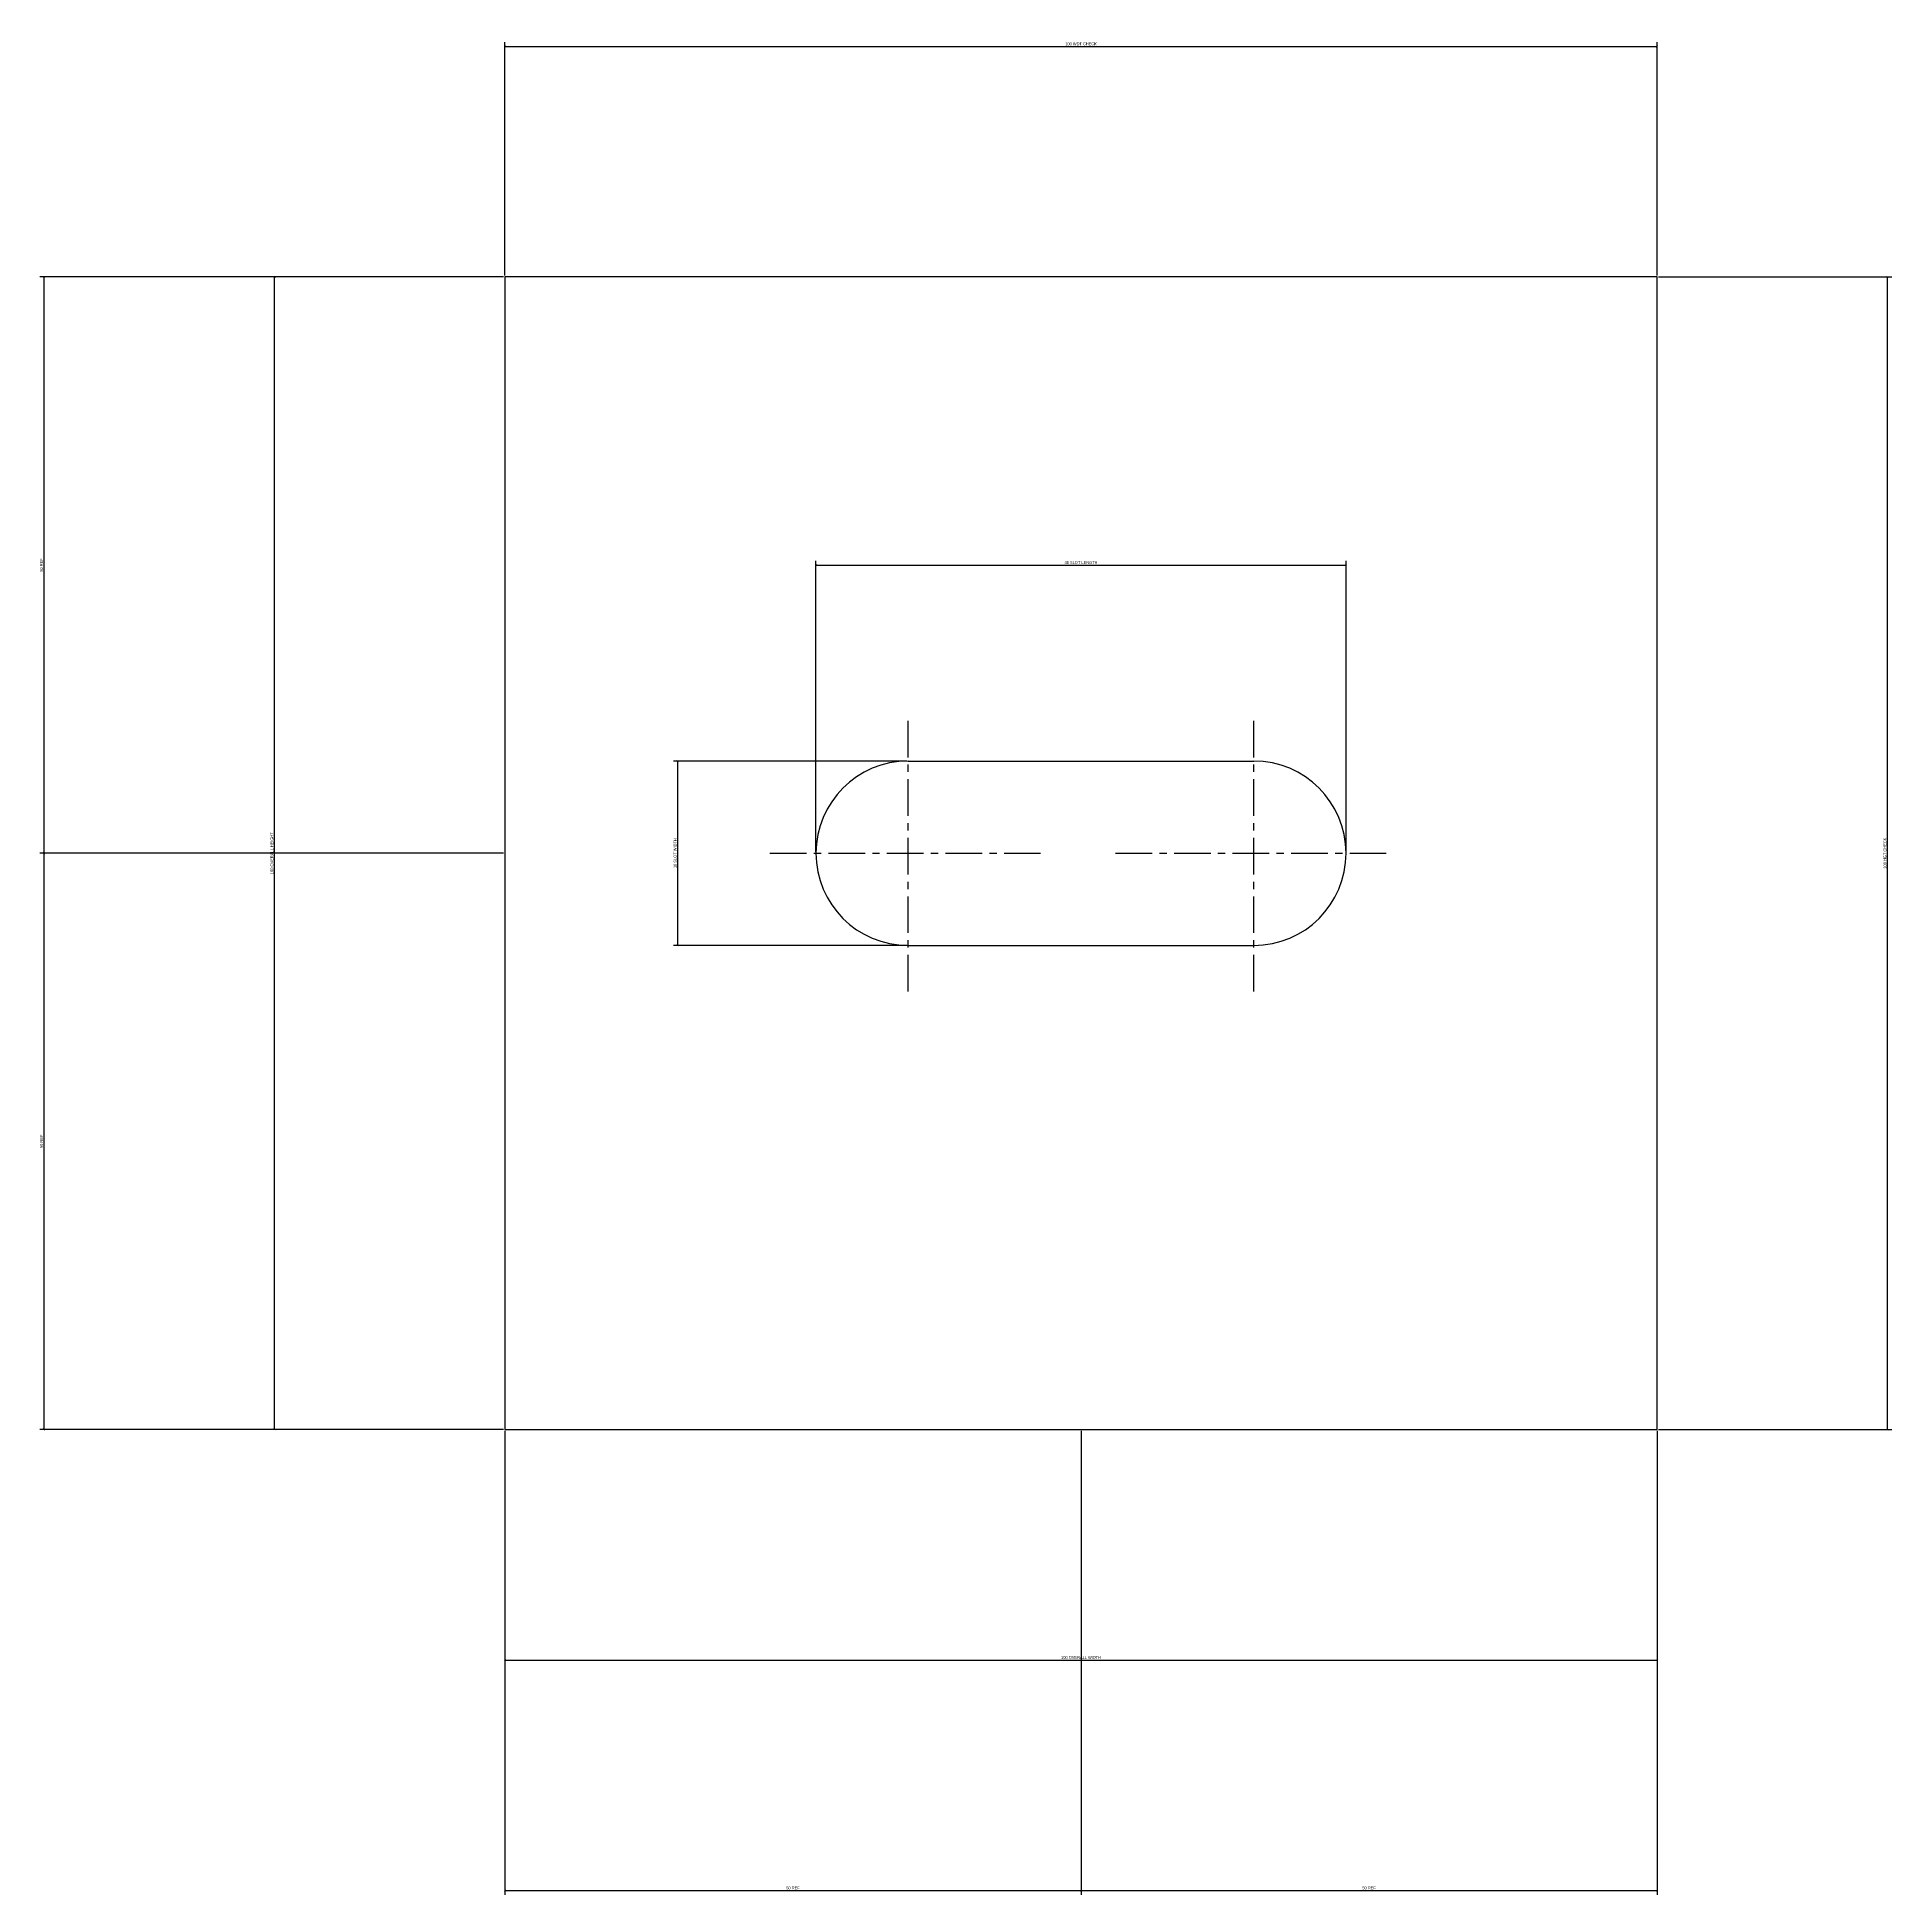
# Model space of a CAD drawing. Header units: metres. Extents: x -41 to 120, y -40 to 121.
import ezdxf

# ---------------------------------------------------------------- set-up
doc = ezdxf.new("R2010")
doc.units = ezdxf.units.M
doc.linetypes.add('CENTER', pattern=[5.08, 3.175, -0.635, 0.635, -0.635])
for name, color, linetype in [('CENTERLINES', 1, 'CENTER'), ('DIMENSIONS', 3, 'Continuous'), ('GEOMETRY', 7, 'Continuous')]:
    doc.layers.add(name, color=color, linetype=linetype)
doc.styles.add('OpenSansCondensed-Light', font='OpenSansCondensed-Light.ttf')
doc.dimstyles.new('EZDXF', dxfattribs={"dimtxt": 0.25, "dimasz": 0.175, "dimexe": 0.375, "dimexo": 0.125, "dimgap": 0.1, "dimtad": 1, "dimlfac": 100, "dimzin": 12, "dimdsep": 46, "dimtxsty": 'OpenSansCondensed-Light', "dimblk": 'ARCHTICK', "dimcen": 2.5, "dimazin": 3, "dimtfac": 0.5, "dimtmove": 2, "dimatfit": 3})

# ---------------------------------------------------------------- blocks, each defined once
blk = doc.blocks.new('_ARCHTICK')
at = {"color": 0, "linetype": 'BYBLOCK', "const_width": 0.15}
blk.add_lwpolyline([(-0.5, -0.5), (0.5, 0.5)], dxfattribs=at)

msp = doc.modelspace()

# ---------------------------------------------------------------- linework, layer by layer
at = {"layer": 'CENTERLINES'}
for p, q in [((35, 38), (35, 62)), ((65, 38), (65, 62)), ((23, 50), (47, 50)), ((53, 50), (77, 50))]:
    msp.add_line(p, q, dxfattribs=at)
at = {"layer": 'GEOMETRY'}
for p, q in [((35, 58), (65, 58)), ((35, 42), (65, 42))]:
    msp.add_line(p, q, dxfattribs=at)
msp.add_lwpolyline([(0, 0), (100, 0), (100, 100), (0, 100)], close=True, dxfattribs=at)
for centre, start, end in [((35, 50), 90, 270), ((65, 50), 270, 90)]:
    msp.add_arc(centre, 8, start, end, dxfattribs=at)

# ---------------------------------------------------------------- dimensions: what is measured, and where the dimension line sits
at = {"layer": 'DIMENSIONS'}
for base, p1, p2, text in [((0, 120), (0, 100), (100, 100), '100 WDT CHECK'), ((27, 75), (27, 50), (73, 50), '46 SLOT LENGTH'), ((0, -20), (0, 0), (100, 0), '100 OVERALL WIDTH'), ((0, -40), (0, 0), (50, 0), '50 REF'), ((50, -40), (50, 0), (100, 0), '50 REF')]:
    msp.add_linear_dim(base=base, p1=p1, p2=p2, text=text, dimstyle='EZDXF', dxfattribs=at).render()
for base, p1, p2, text in [((-40, 50), (0, 50), (0, 100), '50 REF'), ((-20, 0), (0, 0), (0, 100), '100 OVERALL HEIGHT'), ((120, 0), (100, 0), (100, 100), '100 HGT CHECK'), ((15, 42), (35, 42), (35, 58), '16 SLOT WIDTH'), ((-40, 0), (0, 0), (0, 50), '50 REF')]:
    msp.add_linear_dim(base=base, p1=p1, p2=p2, angle=90, text=text, dimstyle='EZDXF', dxfattribs=at).render()

doc.saveas('drawing.dxf')
